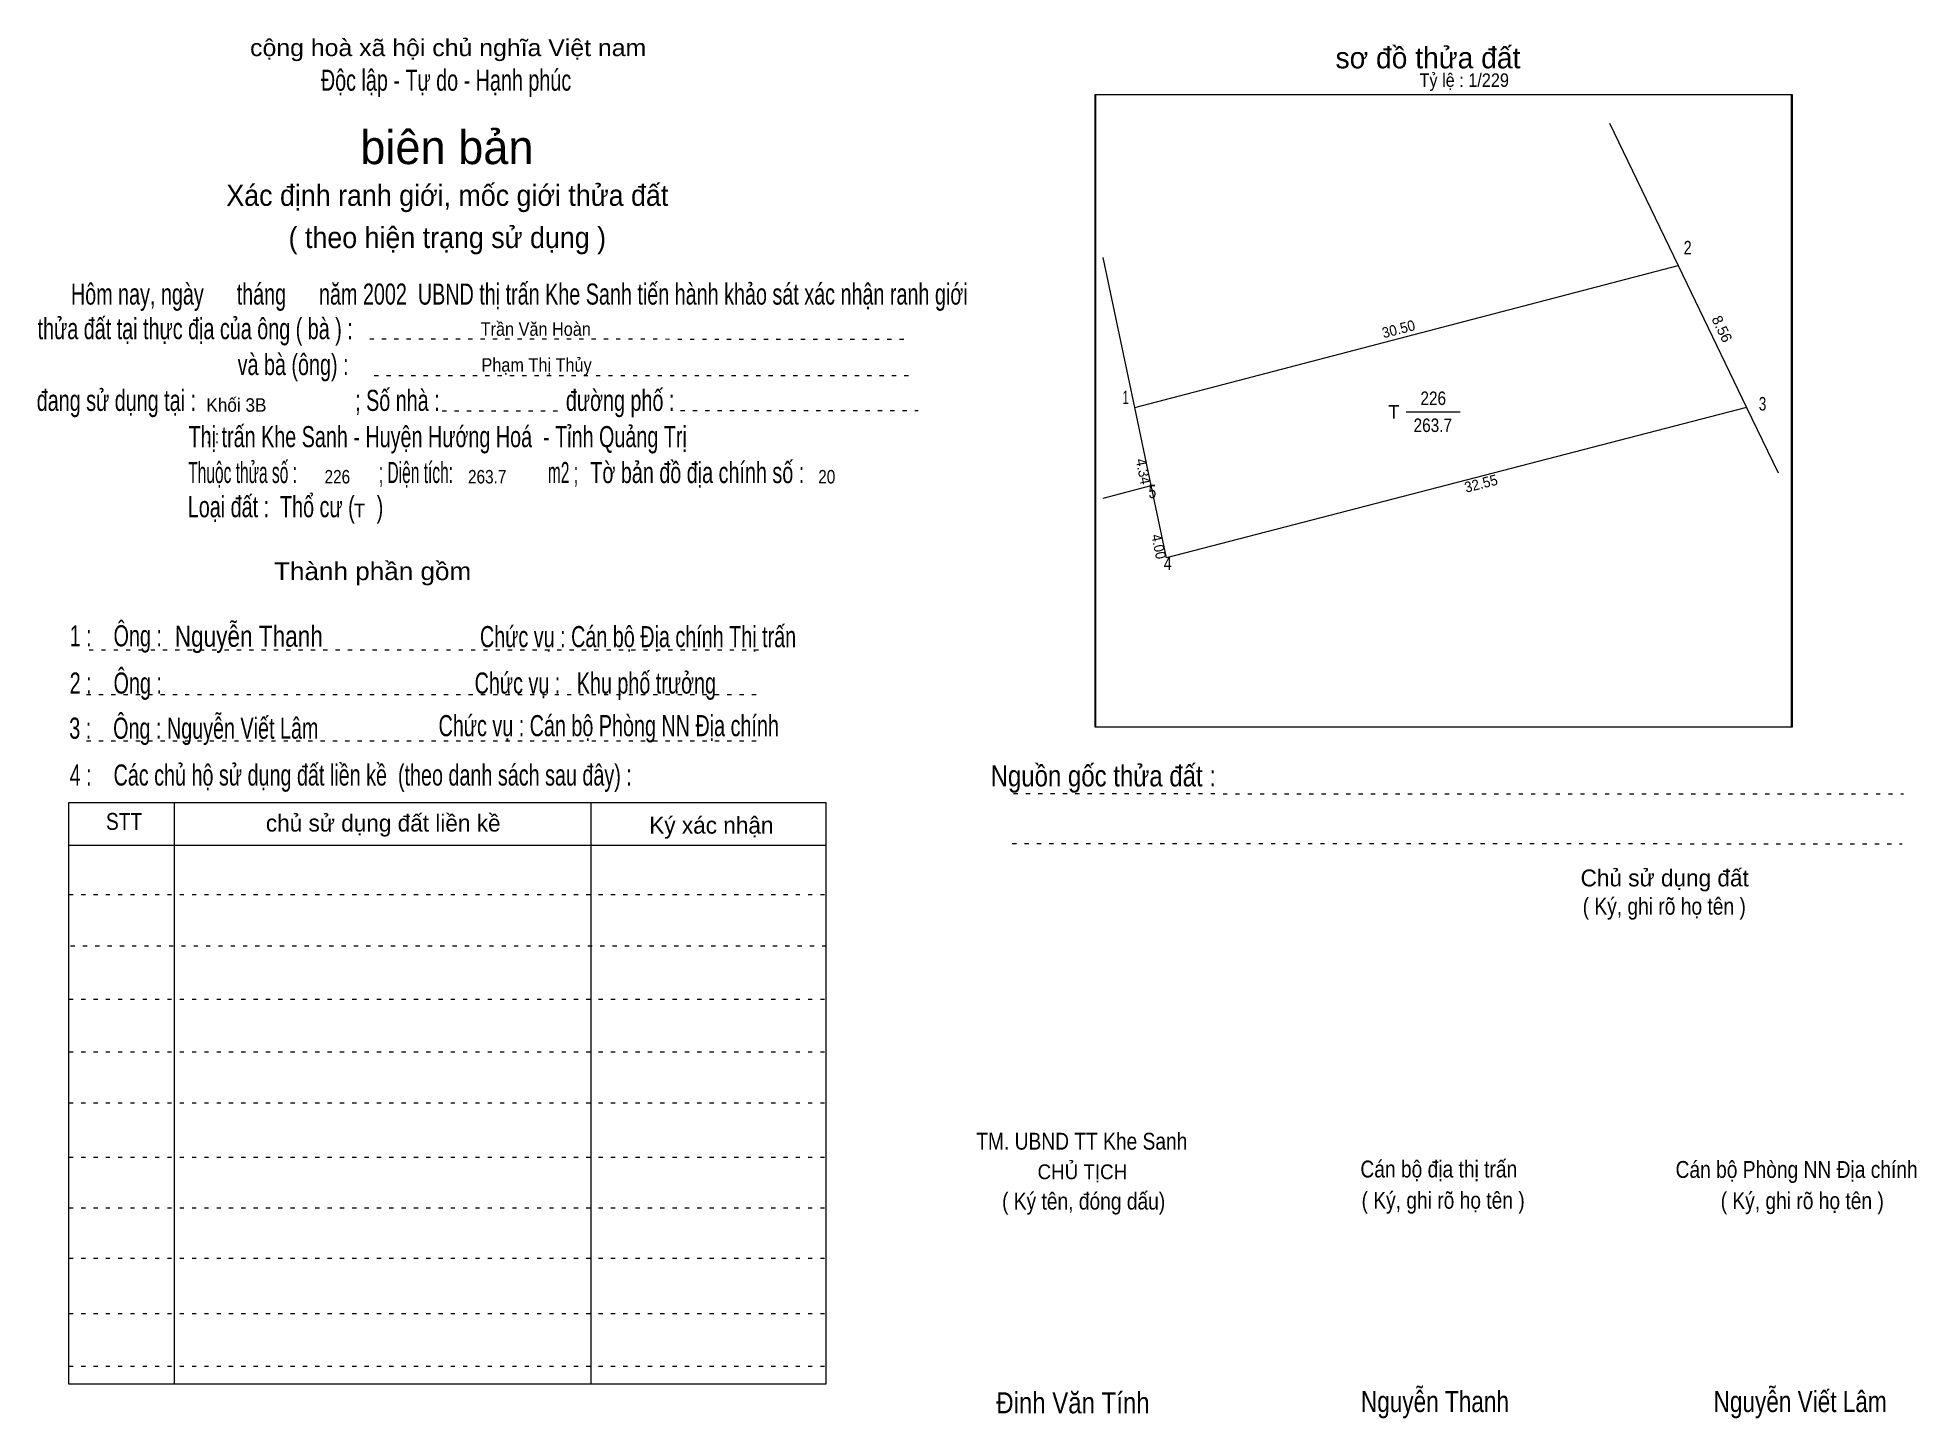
# Model space of a CAD drawing. Header units: centimetres. Extents: x -1.5 to 43, y -3.9 to 28.9.
import ezdxf
from ezdxf.enums import TextEntityAlignment as Align

# ---------------------------------------------------------------- set-up
doc = ezdxf.new("R2010")
doc.units = ezdxf.units.CM
doc.header["$LTSCALE"] = 0.16
doc.linetypes.add('DOTTED', pattern=[1.5, 0.3, -1.2])
for name, color, linetype, lineweight in [('2', 7, 'Continuous', 13), ('22', 7, 'Continuous', 13), ('33', 7, 'Continuous', 13), ('5', 7, 'DOTTED', 13)]:
    doc.layers.add(name, color=color, linetype=linetype, lineweight=lineweight)
for name, color, linetype in [('32', 7, 'Continuous'), ('34', 7, 'Continuous'), ('50', 7, 'Continuous')]:
    doc.layers.add(name, color=color, linetype=linetype)

msp = doc.modelspace()

# ---------------------------------------------------------------- linework, layer by layer
at = {"layer": '2'}
msp.add_lwpolyline([(23.56, 27.52), (40.06, 27.52), (40.06, 12.52), (23.56, 12.52)], close=True, dxfattribs=at)
at = {"layer": '22'}
for p, q in [((24.5, 20.1), (37.38, 23.47)), ((23.75, 17.95), (24.89, 18.25))]:
    msp.add_line(p, q, dxfattribs=at)
for points in [[(35.75, 26.84), (37.38, 23.47), (39, 20.1), (39.75, 18.55)], [(24.89, 18.25), (24.5, 20.1), (23.75, 23.66)], [(39, 20.1), (25.25, 16.54), (24.89, 18.25)]]:
    msp.add_lwpolyline(points, dxfattribs=at)
msp.add_lwpolyline([(24.5, 20.1), (37.38, 23.47), (39, 20.1), (25.25, 16.54), (24.89, 18.25)], close=True, dxfattribs=at)
at = {"layer": '33'}
msp.add_line((30.93, 20), (32.21, 20), dxfattribs=at)
at = {"layer": '5'}
for p, q in [((6.37, 21.73), (19.21, 21.72)), ((6.48, 20.86), (19.29, 20.86)), ((8.09, 20.02), (10.86, 20.02)), ((13.74, 20.03), (19.37, 20.03)), ((-0.28, 14.36), (15.72, 14.36)), ((-0.34, 13.3), (15.66, 13.3)), ((-0.34, 12.2), (15.66, 12.2)), ((21.63, 10.95), (42.72, 10.94)), ((21.6, 9.77), (42.69, 9.76)), ((-0.76, 8.56), (17.18, 8.56)), ((-0.72, 7.34), (17.22, 7.34)), ((-0.76, 6.08), (17.18, 6.08)), ((-0.76, 4.83), (17.18, 4.83)), ((-0.76, 3.62), (17.18, 3.62)), ((-0.76, 2.33), (17.18, 2.33)), ((-0.76, 1.13), (17.18, 1.13)), ((-0.76, -0.06), (17.18, -0.06)), ((-0.76, -1.37), (17.18, -1.37)), ((-0.76, -2.62), (17.18, -2.62))]:
    msp.add_line(p, q, dxfattribs=at)
at = {"layer": '5', "linetype": 'Continuous'}
for p, q in [((1.74, 10.74), (1.74, -3.05)), ((11.61, 10.74), (11.61, -3.05)), ((-0.76, 9.73), (17.18, 9.73))]:
    msp.add_line(p, q, dxfattribs=at)
for points in [[(23.58, 27.52), (40.08, 27.52), (40.08, 12.52), (23.58, 12.52)], [(-0.76, 10.74), (17.18, 10.74), (17.18, -3.05), (-0.76, -3.05)]]:
    msp.add_lwpolyline(points, close=True, dxfattribs=at)

# ---------------------------------------------------------------- texts
at = {"layer": '32'}
for s, width, p in [('2', 0.8, (37.51, 23.73)), ('1', 0.65, (24.21, 20.18)), ('3', 0.75, (39.29, 20.03)), ('5', 0.75, (24.83, 17.95)), ('4', 0.8, (25.19, 16.25))]:
    msp.add_text(s, height=0.32, dxfattribs=dict(at, width=width)).set_placement(p)
at = {"layer": '33', "width": 0.85}
for s, p in [('226', (31.575, 20.16)), ('263.7', (31.565, 19.52))]:
    msp.add_text(s, height=0.32, dxfattribs=at).set_placement(p, align=Align.CENTER)
at = {"layer": '33'}
msp.add_text('T', height=0.32, dxfattribs=at).set_placement((30.77, 19.84), align=Align.RIGHT)
at = {"layer": '34'}
for s, width, p in [('Trần Văn Hoàn', 0.9, (9, 21.8)), ('Phạm Thị Thủy ', 0.9, (9.02, 20.95)), ('Khối 3B', 0.95, (2.5, 20)), (': : ', 0.85, (2.5, 19.25)), ('226', 0.85, (5.3, 18.3)), ('263.7', 0.85, (8.7, 18.3)), ('20', 0.85, (17, 18.3))]:
    msp.add_text(s, height=0.32, dxfattribs=dict(at, width=width)).set_placement(p)
msp.add_text('T', height=0.32, dxfattribs=at).set_placement((6, 17.5))
at = {"layer": '5'}
for s, height, width, p in [('cộng hoà xã hội chủ nghĩa Việt nam', 0.4, 1.1, (8.23, 28.43)), ('Độc lập - Tự do - Hạnh phúc', 0.5, 0.7, (8.18, 27.61)), ('Xác định ranh giới, mốc giới thửa đất', 0.5, 0.95, (8.21, 24.88)), ('( theo hiện trạng sử dụng )', 0.5, 0.95, (8.21, 23.88)), ('Thành phần gồm', 0.42, 1.1, (6.44, 16.01)), ('Nguyễn Thanh ', 0.5, 0.8, (3.58, 14.43)), ('Chức vụ : Cán bộ Địa chính Thị trấn', 0.5, 0.7, (12.73, 14.42)), ('Chức vụ : Cán bộ Phòng NN Địa chính ', 0.5, 0.7, (12.1, 12.31)), ('    Nguồn gốc thửa đất :', 0.5, 0.85, (23.44, 11.12)), ('( Ký, ghi rõ họ tên )', 0.4, 0.85, (37.05, 8.08)), ('TM. UBND TT Khe Sanh ', 0.4, 0.85, (23.31, 2.51)), ('CHỦ TỊCH', 0.35, 0.95, (23.26, 1.81)), ('Cán bộ địa thị trấn ', 0.4, 0.85, (31.77, 1.85)), ('Cán bộ Phòng NN Địa chính ', 0.4, 0.85, (40.25, 1.84)), ('( Ký tên, đóng dấu)', 0.4, 0.85, (23.29, 1.09)), ('( Ký, ghi rõ họ tên )', 0.4, 0.85, (31.81, 1.11)), ('( Ký, ghi rõ họ tên )', 0.4, 0.85, (40.32, 1.1)), ('Nguyễn Thanh ', 0.5, 0.8, (31.69, -3.71)), ('Nguyễn Viết Lâm ', 0.5, 0.8, (40.345, -3.71)), ('Đinh Văn Tính ', 0.5, 0.85, (23.115, -3.74))]:
    msp.add_text(s, height=height, dxfattribs=dict(at, width=width)).set_placement(p, align=Align.CENTER)
msp.add_text('sơ đồ thửa đất', height=0.5, dxfattribs=at).set_placement((29.26, 28.14))
for s, height, p in [('biên bản', 0.8, (8.2, 25.87)), ('      chủ sử dụng đất liền kề', 0.4, (6.245, 10.05)), ('   Ký xác nhận', 0.4, (14.245, 10)), ('Chủ sử dụng đất', 0.4, (37.06, 8.75))]:
    msp.add_text(s, height=height, dxfattribs=at).set_placement(p, align=Align.CENTER)
for s, height, width, p in [('   Hôm nay, ngày      tháng      năm 2002  UBND thị trấn Khe Sanh tiến hành khảo sát xác nhận ranh giới ', 0.5, 0.7, (-1.1, 22.54)), ('thửa đất tại thực địa của ông ( bà ) :                                       ', 0.5, 0.7, (-1.5, 21.72)), ('                                     và bà (ông) :', 0.5, 0.7, (-1.57, 20.87)), (' đang sử dụng tại :                             ; Số nhà :                       đường phố :', 0.5, 0.7, (-1.65, 20.02)), ('Thị trấn Khe Sanh - Huyện Hướng Hoá  - Tỉnh Quảng Trị', 0.5, 0.7, (2.08, 19.16)), ('Thuộc thửa số :                   ; Diện tích:                      m2 ;                                            ', 0.5, 0.55, (2.07, 18.31)), ('Tờ bản đồ địa chính số : ', 0.5, 0.7, (11.6, 18.31)), ('Loại đất :  Thổ cư (    )', 0.5, 0.7, (2.06, 17.5)), ('    1 :    Ông :                                                        ', 0.5, 0.7, (-1.26, 14.44)), ('    2 :    Ông :                                                         Chức vụ :   Khu phố trưởng', 0.5, 0.7, (-1.26, 13.32)), ('    3 :    Ông : Nguyễn Viết Lâm ', 0.5, 0.7, (-1.27, 12.25)), ('    4 :    Các chủ hộ sử dụng đất liền kề  (theo danh sách sau đây) :', 0.5, 0.7, (-1.26, 11.14)), ('STT', 0.4, 0.85, (0.12, 10.09))]:
    msp.add_text(s, height=height, dxfattribs=dict(at, width=width)).set_placement(p)
at = {"layer": '50', "width": 0.9}
msp.add_text('Tỷ lệ : 1/229', height=0.32, dxfattribs=at).set_placement((31.25, 27.7))
at = {"layer": '50'}
msp.add_text('8.56', height=0.25, rotation=295.757, dxfattribs=at).set_placement((38.3051, 21.9093), align=Align.CENTER)
at = {"layer": '50', "width": 0.95}
for s, height, rotation, p in [('30.50', 0.25, 14.642, (30.7834, 21.8402)), ('4.34', 0.25, 281.827, (24.5827, 18.5606)), ('32.55', 0.25, 14.519, (32.7387, 18.1781)), ('4.00', 0.24, 281.985, (24.9516, 16.7799))]:
    msp.add_text(s, height=height, rotation=rotation, dxfattribs=at).set_placement(p, align=Align.CENTER)

doc.saveas('drawing.dxf')
